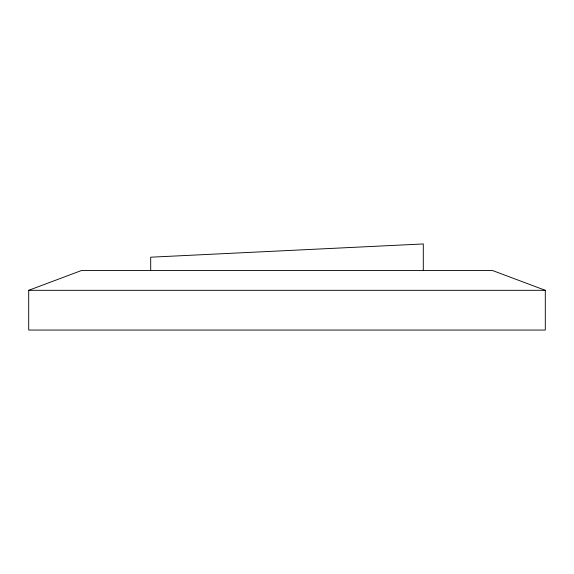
<?xml version="1.0" encoding="UTF-8"?>
<svg xmlns="http://www.w3.org/2000/svg" width="574" height="574" viewBox="0 0 574 574"><rect width="100%" height="100%" fill="white"/><g stroke="black" fill="none" stroke-linecap="round" stroke-linejoin="round"><path stroke-width="0.86" d="M28.7 290.315L81.687 270.44L492.313 270.44L545.3 290.315L545.3 330.05L28.7 330.05L28.7 290.315L545.3 290.315M423.303 270.44L423.303 243.95L150.697 257.195L150.697 270.44"/></g></svg>
